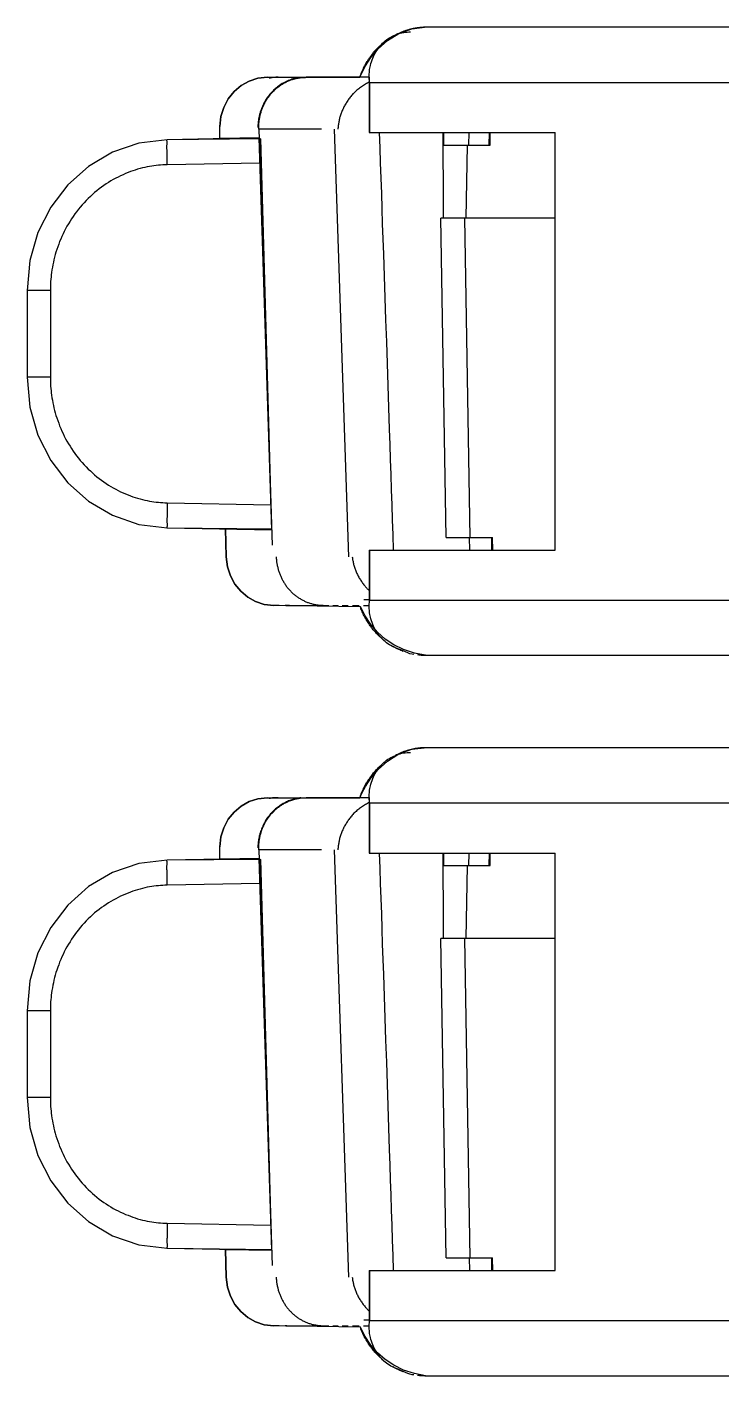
# Model space of a CAD drawing. Header units: metres. Extents: x 0 to 3575, y 0 to 842.
# Drawn here: x 240.24 to 248.7, y 344.11 to 360.56 of the extents above; entities that cross this region are included whole.
import ezdxf

# ---------------------------------------------------------------- set-up
doc = ezdxf.new("R2010")
doc.units = ezdxf.units.M
doc.layers.add('SCHEMATICS', color=7, linetype='Continuous')

msp = doc.modelspace()

# ---------------------------------------------------------------- linework, layer by layer
at = {"layer": 'SCHEMATICS', "color": 7}
for p, q in [((245.115, 360.561), (301.421, 360.561)), ((245.115, 360.561), (301.421, 360.561)), ((243.168, 359.948), (244.296, 359.948)), ((244.409, 359.948), (243.642, 359.948)), ((244.412, 359.886), (244.409, 359.953)), ((244.409, 359.949), (244.409, 359.275)), ((244.412, 359.886), (244.412, 359.275)), ((244.412, 359.886), (256, 359.886)), ((243.068, 359.208), (241.947, 359.187)), ((242.587, 359.2), (242.59, 359.347)), ((242.587, 359.2), (242.59, 359.347)), ((243.068, 359.208), (242.592, 359.2)), ((243.064, 359.314), (243.228, 354.245)), ((243.827, 359.314), (243.064, 359.314)), ((243.221, 354.431), (243.068, 359.208)), ((244.16, 354.102), (243.988, 359.314)), ((244.409, 359.275), (246.675, 359.275)), ((245.625, 359.12), (245.627, 359.273)), ((245.87, 359.12), (245.873, 359.275)), ((245.882, 359.12), (245.883, 359.275)), ((246.675, 354.184), (246.675, 359.275)), ((243.087, 359.196), (241.947, 359.187)), ((242.592, 359.2), (242.587, 359.2)), ((243.221, 354.443), (243.087, 359.196)), ((245.317, 359.12), (245.882, 359.12)), ((245.592, 358.232), (245.607, 359.12)), ((243.076, 358.902), (241.947, 358.881)), ((245.345, 354.337), (245.283, 358.232)), ((246.675, 358.232), (245.283, 358.232)), ((245.638, 354.337), (245.576, 358.232)), ((240.239, 357.348), (240.239, 356.293)), ((240.239, 357.348), (240.239, 356.293)), ((240.524, 357.348), (240.239, 357.348)), ((240.524, 357.348), (240.524, 356.293)), ((240.524, 356.293), (240.239, 356.293)), ((241.947, 354.761), (243.212, 354.737)), ((241.947, 354.454), (243.221, 354.443)), ((241.947, 354.454), (243.221, 354.431)), ((242.667, 354.101), (242.656, 354.441)), ((242.656, 354.441), (243.221, 354.431)), ((242.656, 354.441), (242.667, 354.101)), ((245.345, 354.337), (245.913, 354.337)), ((245.627, 354.337), (245.63, 354.184)), ((245.904, 354.184), (245.902, 354.337)), ((245.916, 354.184), (245.913, 354.337)), ((244.409, 354.184), (244.409, 353.57)), ((244.409, 354.184), (246.675, 354.184)), ((244.412, 354.184), (244.412, 353.57)), ((244.301, 353.493), (243.245, 353.509)), ((243.311, 353.509), (243.245, 353.509)), ((243.394, 353.509), (243.919, 353.509)), ((243.964, 353.509), (244.032, 353.509)), ((244.079, 353.509), (244.154, 353.509)), ((244.206, 353.509), (244.285, 353.509)), ((244.34, 353.509), (244.409, 353.509)), ((244.409, 353.577), (244.342, 353.577)), ((244.409, 353.503), (244.412, 353.57)), ((256, 353.57), (244.412, 353.57)), ((301.421, 352.897), (245.115, 352.897)), ((301.421, 352.897), (245.115, 352.897)), ((245.115, 351.778), (301.421, 351.778)), ((245.115, 351.778), (301.421, 351.778)), ((243.168, 351.165), (244.296, 351.165)), ((244.409, 351.165), (243.642, 351.165)), ((244.412, 351.103), (244.409, 351.171)), ((244.409, 351.167), (244.409, 350.49)), ((244.412, 351.103), (244.412, 350.49)), ((244.412, 351.103), (256, 351.103)), ((242.587, 350.416), (242.59, 350.564)), ((242.587, 350.416), (242.59, 350.564)), ((243.064, 350.531), (243.228, 345.462)), ((243.827, 350.531), (243.064, 350.531)), ((244.16, 345.318), (243.988, 350.531)), ((244.409, 350.49), (246.675, 350.49)), ((245.625, 350.337), (245.627, 350.489)), ((245.87, 350.337), (245.873, 350.49)), ((245.882, 350.337), (245.883, 350.49)), ((246.675, 345.4), (246.675, 350.49)), ((243.068, 350.425), (241.947, 350.404)), ((243.087, 350.413), (241.947, 350.404)), ((242.592, 350.417), (242.587, 350.416)), ((243.068, 350.425), (242.592, 350.417)), ((243.221, 345.647), (243.068, 350.425)), ((243.221, 345.658), (243.087, 350.413)), ((245.317, 350.337), (245.882, 350.337)), ((245.592, 349.447), (245.607, 350.337)), ((243.076, 350.118), (241.947, 350.097)), ((245.345, 345.554), (245.283, 349.447)), ((246.675, 349.447), (245.283, 349.447)), ((245.638, 345.554), (245.576, 349.447)), ((240.239, 348.565), (240.239, 347.51)), ((240.239, 348.565), (240.239, 347.51)), ((240.524, 348.565), (240.239, 348.565)), ((240.524, 348.565), (240.524, 347.51)), ((240.524, 347.51), (240.239, 347.51)), ((241.947, 345.978), (243.212, 345.954)), ((241.947, 345.671), (243.221, 345.658)), ((241.947, 345.671), (243.221, 345.647)), ((242.667, 345.318), (242.656, 345.658)), ((242.656, 345.658), (243.221, 345.647)), ((242.656, 345.658), (242.667, 345.318)), ((245.345, 345.554), (245.913, 345.554)), ((245.627, 345.554), (245.63, 345.4)), ((245.904, 345.4), (245.902, 345.554)), ((245.916, 345.4), (245.913, 345.554)), ((244.409, 345.4), (244.409, 344.787)), ((244.409, 345.4), (246.675, 345.4)), ((244.412, 345.4), (244.412, 344.787)), ((244.409, 344.794), (244.342, 344.794)), ((244.409, 344.721), (244.412, 344.787)), ((256, 344.787), (244.412, 344.787)), ((244.301, 344.71), (243.245, 344.727)), ((243.311, 344.727), (243.245, 344.727)), ((243.394, 344.727), (243.919, 344.727)), ((243.964, 344.727), (244.032, 344.727)), ((244.079, 344.727), (244.154, 344.727)), ((244.206, 344.727), (244.285, 344.727)), ((244.34, 344.727), (244.409, 344.727)), ((301.421, 344.114), (245.115, 344.114)), ((301.421, 344.114), (245.115, 344.114))]:
    msp.add_line(p, q, dxfattribs=at)
for points in [[(244.296, 359.948), (244.318, 360.003), (244.362, 360.086), (244.43, 360.187), (244.52, 360.293), (244.633, 360.395), (244.77, 360.481), (244.93, 360.54), (245.115, 360.561)], [(244.851, 360.518), (244.859, 360.521), (244.868, 360.524), (244.876, 360.526), (244.884, 360.528), (244.892, 360.531), (244.9, 360.533), (244.908, 360.535), (244.916, 360.537)], [(244.916, 360.537), (244.924, 360.539), (244.932, 360.541), (244.941, 360.543), (244.949, 360.545), (244.957, 360.546), (244.965, 360.548), (244.973, 360.55), (244.982, 360.551)], [(244.982, 360.551), (244.99, 360.552), (244.999, 360.553), (245.007, 360.554), (245.015, 360.555), (245.023, 360.556), (245.031, 360.557), (245.039, 360.558), (245.048, 360.559)], [(245.048, 360.559), (245.056, 360.56), (245.064, 360.56), (245.073, 360.561), (245.081, 360.561), (245.089, 360.561), (245.098, 360.561), (245.106, 360.561), (245.115, 360.561)], [(244.494, 360.262), (244.505, 360.28), (244.517, 360.298), (244.53, 360.315), (244.544, 360.331), (244.558, 360.347), (244.573, 360.362), (244.589, 360.377), (244.605, 360.391)], [(244.51, 360.302), (244.519, 360.311), (244.528, 360.32), (244.536, 360.328), (244.545, 360.336), (244.554, 360.344), (244.563, 360.352), (244.572, 360.36), (244.581, 360.367)], [(244.605, 360.391), (244.621, 360.404), (244.638, 360.416), (244.655, 360.427), (244.673, 360.438), (244.692, 360.448), (244.71, 360.457), (244.729, 360.465), (244.749, 360.472)], [(244.728, 360.465), (244.743, 360.473), (244.758, 360.48), (244.774, 360.487), (244.789, 360.494), (244.805, 360.501), (244.82, 360.507), (244.835, 360.513), (244.851, 360.518)], [(244.749, 360.472), (244.768, 360.478), (244.788, 360.484), (244.808, 360.489), (244.829, 360.493), (244.849, 360.496), (244.87, 360.498), (244.891, 360.5), (244.912, 360.5)], [(244.382, 360.139), (244.387, 360.146), (244.392, 360.154), (244.397, 360.161), (244.402, 360.168), (244.407, 360.176), (244.412, 360.183), (244.417, 360.19), (244.422, 360.197)], [(244.422, 360.197), (244.432, 360.211), (244.442, 360.225), (244.452, 360.238), (244.463, 360.252), (244.474, 360.265), (244.486, 360.277), (244.498, 360.29), (244.51, 360.302)], [(244.424, 360.092), (244.43, 360.115), (244.436, 360.137), (244.444, 360.159), (244.452, 360.18), (244.461, 360.201), (244.471, 360.222), (244.482, 360.242), (244.494, 360.262)], [(244.32, 360.014), (244.323, 360.022), (244.327, 360.03), (244.33, 360.038), (244.334, 360.046), (244.338, 360.054), (244.341, 360.062), (244.345, 360.07), (244.349, 360.078)], [(244.349, 360.078), (244.353, 360.086), (244.357, 360.093), (244.361, 360.101), (244.365, 360.108), (244.369, 360.116), (244.373, 360.124), (244.378, 360.131), (244.382, 360.139)], [(244.409, 359.953), (244.409, 359.971), (244.41, 359.989), (244.411, 360.006), (244.412, 360.024), (244.414, 360.041), (244.417, 360.058), (244.42, 360.075), (244.424, 360.092)], [(242.59, 359.347), (242.603, 359.468), (242.637, 359.581), (242.691, 359.684), (242.762, 359.773), (242.847, 359.846), (242.945, 359.901), (243.053, 359.936), (243.168, 359.948)], [(243.168, 359.948), (243.053, 359.936), (242.945, 359.901), (242.847, 359.846), (242.762, 359.773), (242.691, 359.684), (242.637, 359.581), (242.603, 359.468), (242.59, 359.347)], [(243.244, 359.945), (243.238, 359.945), (243.231, 359.944), (243.224, 359.943), (243.217, 359.942), (243.21, 359.94), (243.203, 359.939), (243.196, 359.938), (243.189, 359.936)], [(243.3, 359.948), (243.293, 359.948), (243.286, 359.948), (243.279, 359.948), (243.272, 359.948), (243.265, 359.947), (243.258, 359.947), (243.251, 359.946), (243.244, 359.945)], [(243.413, 359.902), (243.401, 359.897), (243.388, 359.89), (243.375, 359.884), (243.362, 359.877), (243.35, 359.87), (243.338, 359.863), (243.326, 359.855), (243.314, 359.847)], [(243.324, 359.846), (243.333, 359.853), (243.341, 359.859), (243.35, 359.865), (243.359, 359.87), (243.369, 359.876), (243.378, 359.881), (243.388, 359.886), (243.397, 359.89)], [(243.397, 359.89), (243.407, 359.895), (243.416, 359.899), (243.426, 359.904), (243.436, 359.908), (243.446, 359.912), (243.455, 359.916), (243.465, 359.919), (243.474, 359.922)], [(243.521, 359.936), (243.507, 359.934), (243.494, 359.93), (243.48, 359.927), (243.467, 359.923), (243.453, 359.918), (243.44, 359.913), (243.427, 359.908), (243.413, 359.902)], [(243.474, 359.922), (243.48, 359.924), (243.486, 359.926), (243.491, 359.927), (243.497, 359.929), (243.502, 359.93), (243.507, 359.931), (243.512, 359.933), (243.517, 359.934)], [(243.517, 359.934), (243.522, 359.935), (243.527, 359.936), (243.532, 359.937), (243.537, 359.938), (243.543, 359.939), (243.548, 359.941), (243.553, 359.942), (243.558, 359.942)], [(243.576, 359.945), (243.569, 359.945), (243.562, 359.944), (243.555, 359.943), (243.548, 359.942), (243.542, 359.94), (243.535, 359.939), (243.528, 359.938), (243.521, 359.936)], [(243.558, 359.942), (243.568, 359.943), (243.577, 359.944), (243.586, 359.945), (243.595, 359.946), (243.605, 359.947), (243.614, 359.947), (243.624, 359.947), (243.633, 359.947)], [(244.296, 359.948), (244.299, 359.957), (244.301, 359.965), (244.304, 359.974), (244.307, 359.982), (244.31, 359.99), (244.313, 359.998), (244.316, 360.006), (244.32, 360.014)], [(244.4, 359.883), (244.387, 359.877), (244.375, 359.87), (244.362, 359.863), (244.35, 359.856), (244.338, 359.848), (244.326, 359.84), (244.314, 359.833), (244.303, 359.824)], [(244.409, 359.887), (244.408, 359.887), (244.407, 359.886), (244.405, 359.886), (244.404, 359.885), (244.403, 359.885), (244.402, 359.885), (244.401, 359.884), (244.4, 359.883)], [(243.147, 359.654), (243.153, 359.664), (243.159, 359.674), (243.165, 359.683), (243.171, 359.692), (243.177, 359.701), (243.184, 359.71), (243.19, 359.719), (243.197, 359.727)], [(243.226, 359.772), (243.217, 359.762), (243.208, 359.751), (243.198, 359.74), (243.189, 359.728), (243.18, 359.717), (243.171, 359.705), (243.163, 359.693), (243.155, 359.681)], [(243.197, 359.727), (243.204, 359.736), (243.211, 359.744), (243.218, 359.753), (243.225, 359.761), (243.233, 359.769), (243.241, 359.777), (243.249, 359.784), (243.256, 359.791)], [(243.314, 359.847), (243.303, 359.839), (243.291, 359.83), (243.28, 359.821), (243.269, 359.812), (243.259, 359.802), (243.248, 359.793), (243.237, 359.783), (243.226, 359.772)], [(243.256, 359.791), (243.264, 359.799), (243.272, 359.807), (243.28, 359.814), (243.289, 359.821), (243.297, 359.828), (243.306, 359.834), (243.315, 359.84), (243.324, 359.846)], [(244.219, 359.752), (244.211, 359.744), (244.202, 359.734), (244.194, 359.724), (244.186, 359.714), (244.178, 359.704), (244.169, 359.694), (244.162, 359.684), (244.154, 359.673)], [(244.303, 359.824), (244.292, 359.816), (244.281, 359.808), (244.271, 359.799), (244.26, 359.79), (244.25, 359.781), (244.239, 359.772), (244.229, 359.762), (244.219, 359.752)], [(243.101, 359.577), (243.096, 359.563), (243.091, 359.549), (243.086, 359.535), (243.082, 359.521), (243.077, 359.507), (243.074, 359.493), (243.07, 359.478), (243.068, 359.464)], [(243.082, 359.491), (243.085, 359.501), (243.088, 359.512), (243.091, 359.523), (243.094, 359.533), (243.098, 359.544), (243.102, 359.554), (243.105, 359.565), (243.109, 359.575)], [(243.155, 359.681), (243.147, 359.669), (243.14, 359.657), (243.132, 359.644), (243.125, 359.631), (243.119, 359.618), (243.113, 359.604), (243.107, 359.59), (243.101, 359.577)], [(243.109, 359.575), (243.114, 359.585), (243.118, 359.595), (243.123, 359.606), (243.127, 359.616), (243.132, 359.626), (243.137, 359.635), (243.142, 359.645), (243.147, 359.654)], [(244.101, 359.587), (244.096, 359.576), (244.091, 359.565), (244.086, 359.554), (244.081, 359.543), (244.076, 359.532), (244.072, 359.52), (244.068, 359.509), (244.064, 359.498)], [(244.154, 359.673), (244.147, 359.663), (244.14, 359.652), (244.133, 359.642), (244.127, 359.631), (244.12, 359.62), (244.114, 359.609), (244.107, 359.598), (244.101, 359.587)], [(243.057, 359.402), (243.055, 359.393), (243.054, 359.385), (243.054, 359.377), (243.053, 359.369), (243.052, 359.361), (243.052, 359.352), (243.052, 359.343), (243.052, 359.335)], [(243.068, 359.464), (243.066, 359.456), (243.064, 359.448), (243.062, 359.44), (243.061, 359.433), (243.06, 359.425), (243.058, 359.417), (243.057, 359.409), (243.057, 359.402)], [(243.064, 359.314), (243.063, 359.325), (243.063, 359.336), (243.063, 359.347), (243.064, 359.359), (243.064, 359.37), (243.065, 359.381), (243.065, 359.392), (243.067, 359.403)], [(243.067, 359.403), (243.068, 359.414), (243.069, 359.425), (243.071, 359.436), (243.073, 359.447), (243.075, 359.458), (243.077, 359.469), (243.08, 359.48), (243.082, 359.491)], [(244.04, 359.406), (244.038, 359.394), (244.036, 359.383), (244.034, 359.372), (244.032, 359.36), (244.031, 359.348), (244.03, 359.337), (244.028, 359.325), (244.027, 359.314)], [(244.064, 359.498), (244.06, 359.486), (244.056, 359.475), (244.052, 359.463), (244.049, 359.452), (244.047, 359.44), (244.044, 359.429), (244.042, 359.417), (244.04, 359.406)], [(244.587, 357.792), (244.58, 357.977), (244.573, 358.162), (244.567, 358.347), (244.561, 358.532), (244.554, 358.718), (244.548, 358.903), (244.542, 359.089), (244.536, 359.275)], [(245.31, 359.12), (245.31, 359.139), (245.31, 359.159), (245.31, 359.178), (245.31, 359.198), (245.309, 359.217), (245.309, 359.236), (245.309, 359.256), (245.309, 359.275)], [(245.317, 359.12), (245.318, 359.139), (245.318, 359.159), (245.319, 359.178), (245.319, 359.198), (245.32, 359.217), (245.32, 359.236), (245.32, 359.256), (245.32, 359.275)], [(241.947, 359.187), (241.601, 359.144), (241.28, 359.034), (240.99, 358.862), (240.737, 358.637), (240.529, 358.366), (240.372, 358.056), (240.273, 357.714), (240.239, 357.348)], [(241.947, 359.187), (241.601, 359.144), (241.28, 359.034), (240.99, 358.862), (240.737, 358.637), (240.529, 358.366), (240.372, 358.056), (240.273, 357.714), (240.239, 357.348)], [(241.945, 359.173), (241.944, 359.175), (241.944, 359.177), (241.943, 359.18), (241.943, 359.182), (241.944, 359.184), (241.944, 359.185), (241.945, 359.186), (241.947, 359.187)], [(241.945, 359.062), (241.944, 359.07), (241.944, 359.079), (241.944, 359.088), (241.944, 359.096), (241.944, 359.105), (241.944, 359.113), (241.944, 359.122), (241.945, 359.13)], [(241.945, 359.13), (241.946, 359.134), (241.946, 359.139), (241.947, 359.143), (241.947, 359.148), (241.947, 359.153), (241.947, 359.159), (241.946, 359.166), (241.945, 359.173)], [(241.945, 358.977), (241.945, 358.987), (241.945, 358.997), (241.945, 359.008), (241.945, 359.018), (241.945, 359.029), (241.945, 359.04), (241.945, 359.051), (241.945, 359.062)], [(245.31, 359.091), (245.31, 359.094), (245.31, 359.098), (245.31, 359.102), (245.31, 359.105), (245.31, 359.109), (245.31, 359.112), (245.31, 359.116), (245.31, 359.12)], [(245.315, 358.232), (245.315, 358.339), (245.315, 358.447), (245.314, 358.554), (245.313, 358.661), (245.313, 358.768), (245.312, 358.876), (245.311, 358.983), (245.31, 359.091)], [(241.947, 358.881), (241.92, 358.88), (241.893, 358.879), (241.866, 358.877), (241.84, 358.875), (241.813, 358.872), (241.786, 358.868), (241.76, 358.864), (241.733, 358.86)], [(241.947, 358.881), (241.947, 358.893), (241.947, 358.905), (241.946, 358.917), (241.946, 358.928), (241.946, 358.94), (241.945, 358.952), (241.945, 358.965), (241.945, 358.977)], [(241.5, 358.798), (241.47, 358.786), (241.439, 358.774), (241.409, 358.76), (241.379, 358.747), (241.349, 358.732), (241.32, 358.717), (241.29, 358.701), (241.261, 358.685)], [(241.733, 358.86), (241.704, 358.855), (241.675, 358.848), (241.646, 358.842), (241.617, 358.834), (241.587, 358.826), (241.558, 358.817), (241.529, 358.808), (241.5, 358.798)], [(241.261, 358.685), (241.232, 358.667), (241.203, 358.647), (241.174, 358.628), (241.145, 358.607), (241.117, 358.586), (241.09, 358.564), (241.063, 358.542), (241.037, 358.519)], [(241.037, 358.519), (241.011, 358.495), (240.985, 358.47), (240.96, 358.445), (240.935, 358.419), (240.911, 358.393), (240.888, 358.366), (240.865, 358.338), (240.843, 358.309)], [(240.843, 358.309), (240.822, 358.281), (240.802, 358.252), (240.782, 358.222), (240.763, 358.192), (240.744, 358.162), (240.726, 358.131), (240.709, 358.1), (240.693, 358.068)], [(240.693, 358.068), (240.678, 358.038), (240.664, 358.007), (240.65, 357.976), (240.637, 357.944), (240.625, 357.912), (240.613, 357.881), (240.602, 357.849), (240.592, 357.816)], [(240.592, 357.816), (240.583, 357.786), (240.575, 357.755), (240.567, 357.724), (240.56, 357.693), (240.554, 357.662), (240.548, 357.631), (240.543, 357.6), (240.539, 357.568)], [(244.658, 355.656), (244.648, 355.923), (244.639, 356.19), (244.63, 356.457), (244.622, 356.724), (244.613, 356.991), (244.604, 357.258), (244.595, 357.525), (244.587, 357.792)], [(240.539, 357.568), (240.535, 357.541), (240.532, 357.514), (240.529, 357.486), (240.527, 357.458), (240.526, 357.431), (240.525, 357.403), (240.524, 357.375), (240.524, 357.348)], [(240.239, 356.293), (240.273, 355.927), (240.372, 355.585), (240.529, 355.275), (240.737, 355.004), (240.99, 354.779), (241.28, 354.608), (241.601, 354.497), (241.947, 354.454)], [(240.239, 356.293), (240.273, 355.927), (240.372, 355.585), (240.529, 355.275), (240.737, 355.004), (240.99, 354.779), (241.28, 354.608), (241.601, 354.497), (241.947, 354.454)], [(240.524, 356.293), (240.524, 356.265), (240.525, 356.238), (240.526, 356.21), (240.527, 356.182), (240.529, 356.155), (240.532, 356.127), (240.535, 356.1), (240.539, 356.072)], [(240.539, 356.072), (240.543, 356.041), (240.548, 356.01), (240.554, 355.979), (240.56, 355.948), (240.567, 355.917), (240.575, 355.887), (240.583, 355.856), (240.592, 355.826)], [(240.592, 355.826), (240.602, 355.794), (240.613, 355.762), (240.625, 355.729), (240.637, 355.698), (240.65, 355.666), (240.664, 355.634), (240.678, 355.603), (240.693, 355.572)], [(244.707, 354.184), (244.7, 354.368), (244.694, 354.552), (244.688, 354.736), (244.682, 354.92), (244.676, 355.104), (244.67, 355.288), (244.664, 355.472), (244.658, 355.656)], [(240.693, 355.572), (240.709, 355.541), (240.726, 355.51), (240.744, 355.48), (240.763, 355.45), (240.782, 355.42), (240.802, 355.39), (240.822, 355.361), (240.843, 355.333)], [(240.843, 355.333), (240.865, 355.304), (240.888, 355.277), (240.911, 355.25), (240.935, 355.223), (240.96, 355.197), (240.985, 355.172), (241.011, 355.148), (241.037, 355.124)], [(241.037, 355.124), (241.063, 355.1), (241.09, 355.077), (241.117, 355.055), (241.145, 355.034), (241.174, 355.014), (241.203, 354.995), (241.232, 354.976), (241.261, 354.958)], [(241.261, 354.958), (241.29, 354.941), (241.32, 354.925), (241.349, 354.91), (241.379, 354.895), (241.409, 354.881), (241.439, 354.868), (241.47, 354.856), (241.5, 354.845)], [(241.5, 354.845), (241.529, 354.834), (241.558, 354.825), (241.587, 354.816), (241.617, 354.807), (241.646, 354.8), (241.675, 354.793), (241.704, 354.786), (241.733, 354.781)], [(241.733, 354.781), (241.76, 354.777), (241.786, 354.773), (241.813, 354.769), (241.84, 354.767), (241.866, 354.764), (241.893, 354.763), (241.92, 354.761), (241.947, 354.761)], [(241.947, 354.761), (241.947, 354.749), (241.947, 354.737), (241.946, 354.725), (241.946, 354.713), (241.946, 354.701), (241.945, 354.689), (241.945, 354.677), (241.945, 354.666)], [(241.945, 354.666), (241.945, 354.655), (241.945, 354.645), (241.945, 354.635), (241.945, 354.624), (241.945, 354.614), (241.945, 354.603), (241.945, 354.592), (241.945, 354.581)], [(241.945, 354.47), (241.944, 354.467), (241.944, 354.464), (241.943, 354.461), (241.943, 354.459), (241.944, 354.457), (241.944, 354.455), (241.945, 354.454), (241.947, 354.454)], [(241.945, 354.581), (241.944, 354.572), (241.944, 354.563), (241.944, 354.554), (241.944, 354.545), (241.944, 354.537), (241.944, 354.528), (241.944, 354.52), (241.945, 354.513)], [(241.945, 354.513), (241.946, 354.508), (241.946, 354.503), (241.947, 354.499), (241.947, 354.494), (241.947, 354.488), (241.947, 354.483), (241.946, 354.477), (241.945, 354.47)], [(243.245, 353.509), (243.131, 353.521), (243.025, 353.556), (242.928, 353.61), (242.843, 353.682), (242.772, 353.769), (242.718, 353.87), (242.682, 353.981), (242.667, 354.101)], [(242.667, 354.101), (242.682, 353.981), (242.718, 353.87), (242.772, 353.769), (242.843, 353.682), (242.928, 353.61), (243.025, 353.556), (243.131, 353.521), (243.245, 353.509)], [(243.276, 354.101), (243.277, 354.091), (243.277, 354.08), (243.278, 354.069), (243.279, 354.059), (243.28, 354.048), (243.281, 354.038), (243.283, 354.027), (243.285, 354.017)], [(243.285, 354.017), (243.287, 354.006), (243.289, 353.995), (243.292, 353.985), (243.294, 353.974), (243.296, 353.964), (243.299, 353.954), (243.301, 353.943), (243.303, 353.933)], [(244.202, 354.101), (244.204, 354.09), (244.205, 354.078), (244.207, 354.066), (244.209, 354.055), (244.212, 354.043), (244.214, 354.032), (244.216, 354.021), (244.219, 354.009)], [(244.219, 354.009), (244.222, 353.998), (244.226, 353.986), (244.23, 353.975), (244.234, 353.963), (244.238, 353.952), (244.242, 353.941), (244.246, 353.93), (244.251, 353.919)], [(243.303, 353.933), (243.307, 353.923), (243.311, 353.913), (243.315, 353.903), (243.319, 353.893), (243.323, 353.883), (243.327, 353.874), (243.331, 353.864), (243.335, 353.854)], [(243.335, 353.854), (243.34, 353.844), (243.344, 353.835), (243.349, 353.825), (243.354, 353.816), (243.359, 353.807), (243.364, 353.798), (243.37, 353.789), (243.375, 353.78)], [(243.375, 353.78), (243.381, 353.771), (243.386, 353.762), (243.392, 353.754), (243.398, 353.745), (243.405, 353.737), (243.411, 353.729), (243.418, 353.721), (243.424, 353.712)], [(244.251, 353.919), (244.256, 353.908), (244.26, 353.897), (244.265, 353.886), (244.271, 353.875), (244.276, 353.864), (244.282, 353.853), (244.288, 353.843), (244.295, 353.832)], [(244.295, 353.832), (244.301, 353.822), (244.308, 353.811), (244.314, 353.801), (244.322, 353.791), (244.329, 353.781), (244.336, 353.771), (244.344, 353.761), (244.352, 353.751)], [(243.424, 353.712), (243.431, 353.705), (243.438, 353.697), (243.445, 353.689), (243.453, 353.682), (243.46, 353.674), (243.468, 353.667), (243.475, 353.66), (243.483, 353.652)], [(243.483, 353.652), (243.492, 353.646), (243.5, 353.639), (243.508, 353.633), (243.516, 353.626), (243.524, 353.62), (243.532, 353.614), (243.54, 353.609), (243.548, 353.603)], [(244.352, 353.751), (244.359, 353.743), (244.365, 353.735), (244.372, 353.728), (244.379, 353.72), (244.386, 353.712), (244.393, 353.705), (244.4, 353.698), (244.408, 353.691)], [(243.384, 353.512), (243.388, 353.512), (243.392, 353.512), (243.396, 353.512), (243.399, 353.511), (243.403, 353.511), (243.407, 353.511), (243.41, 353.511), (243.414, 353.51)], [(243.414, 353.51), (243.418, 353.51), (243.422, 353.51), (243.426, 353.51), (243.429, 353.51), (243.433, 353.51), (243.437, 353.509), (243.441, 353.509), (243.444, 353.509)], [(243.548, 353.603), (243.557, 353.597), (243.566, 353.592), (243.575, 353.586), (243.584, 353.581), (243.593, 353.576), (243.602, 353.571), (243.611, 353.567), (243.62, 353.562)], [(243.62, 353.562), (243.629, 353.558), (243.638, 353.554), (243.648, 353.55), (243.657, 353.546), (243.667, 353.543), (243.677, 353.539), (243.686, 353.536), (243.696, 353.533)], [(243.696, 353.533), (243.706, 353.531), (243.715, 353.528), (243.725, 353.525), (243.735, 353.523), (243.745, 353.521), (243.755, 353.519), (243.765, 353.517), (243.775, 353.515)], [(243.775, 353.515), (243.785, 353.514), (243.795, 353.513), (243.805, 353.512), (243.815, 353.511), (243.825, 353.51), (243.834, 353.51), (243.844, 353.51), (243.854, 353.509)], [(245.115, 352.897), (244.963, 352.926), (244.828, 352.97), (244.708, 353.028), (244.602, 353.099), (244.51, 353.182), (244.429, 353.276), (244.36, 353.38), (244.301, 353.493)], [(244.341, 353.395), (244.336, 353.407), (244.33, 353.419), (244.325, 353.431), (244.319, 353.443), (244.314, 353.456), (244.309, 353.468), (244.305, 353.481), (244.301, 353.493)], [(244.424, 353.367), (244.42, 353.383), (244.417, 353.4), (244.414, 353.417), (244.412, 353.434), (244.411, 353.451), (244.41, 353.468), (244.409, 353.486), (244.409, 353.503)], [(244.405, 353.287), (244.396, 353.299), (244.387, 353.313), (244.379, 353.326), (244.371, 353.339), (244.363, 353.353), (244.356, 353.367), (244.348, 353.381), (244.341, 353.395)], [(244.478, 353.19), (244.468, 353.201), (244.458, 353.213), (244.449, 353.225), (244.439, 353.237), (244.431, 353.249), (244.422, 353.261), (244.413, 353.274), (244.405, 353.287)], [(244.494, 353.196), (244.482, 353.215), (244.471, 353.236), (244.461, 353.256), (244.452, 353.278), (244.444, 353.299), (244.436, 353.321), (244.43, 353.344), (244.424, 353.367)], [(244.565, 353.104), (244.554, 353.113), (244.543, 353.124), (244.532, 353.134), (244.521, 353.144), (244.51, 353.155), (244.499, 353.166), (244.488, 353.178), (244.478, 353.19)], [(244.605, 353.067), (244.589, 353.081), (244.573, 353.096), (244.558, 353.111), (244.544, 353.127), (244.53, 353.143), (244.517, 353.16), (244.505, 353.178), (244.494, 353.196)], [(244.582, 353.089), (244.58, 353.09), (244.578, 353.092), (244.576, 353.094), (244.574, 353.096), (244.571, 353.098), (244.569, 353.1), (244.567, 353.102), (244.565, 353.104)], [(244.749, 352.985), (244.729, 352.992), (244.71, 353), (244.692, 353.009), (244.673, 353.019), (244.655, 353.03), (244.638, 353.041), (244.621, 353.054), (244.605, 353.067)], [(244.769, 352.973), (244.76, 352.977), (244.751, 352.981), (244.742, 352.985), (244.733, 352.989), (244.725, 352.994), (244.716, 352.998), (244.708, 353.003), (244.7, 353.008)], [(244.954, 352.911), (244.931, 352.913), (244.906, 352.92), (244.878, 352.93), (244.85, 352.941), (244.822, 352.954), (244.795, 352.966), (244.77, 352.977), (244.749, 352.985)], [(244.823, 352.949), (244.816, 352.952), (244.809, 352.955), (244.802, 352.958), (244.796, 352.961), (244.789, 352.964), (244.782, 352.967), (244.775, 352.97), (244.769, 352.973)], [(245.115, 352.897), (245.1, 352.897), (245.085, 352.897), (245.071, 352.898), (245.056, 352.898), (245.041, 352.9), (245.027, 352.901), (245.012, 352.903), (244.998, 352.905)], [(244.296, 351.165), (244.318, 351.22), (244.362, 351.303), (244.43, 351.403), (244.52, 351.51), (244.633, 351.612), (244.77, 351.698), (244.93, 351.757), (245.115, 351.778)], [(244.605, 351.608), (244.621, 351.621), (244.638, 351.633), (244.655, 351.644), (244.673, 351.654), (244.692, 351.664), (244.71, 351.673), (244.729, 351.681), (244.749, 351.688)], [(244.728, 351.682), (244.743, 351.69), (244.758, 351.697), (244.774, 351.704), (244.789, 351.711), (244.805, 351.718), (244.82, 351.724), (244.835, 351.73), (244.851, 351.735)], [(244.749, 351.688), (244.768, 351.695), (244.788, 351.701), (244.808, 351.706), (244.829, 351.71), (244.849, 351.713), (244.87, 351.715), (244.891, 351.717), (244.912, 351.717)], [(244.851, 351.735), (244.859, 351.738), (244.868, 351.74), (244.876, 351.743), (244.884, 351.745), (244.892, 351.747), (244.9, 351.749), (244.908, 351.751), (244.916, 351.753)], [(244.916, 351.753), (244.924, 351.755), (244.932, 351.758), (244.941, 351.76), (244.949, 351.762), (244.957, 351.763), (244.965, 351.765), (244.973, 351.767), (244.982, 351.768)], [(244.982, 351.768), (244.99, 351.769), (244.999, 351.77), (245.007, 351.771), (245.015, 351.772), (245.023, 351.773), (245.031, 351.774), (245.039, 351.775), (245.048, 351.776)], [(245.048, 351.776), (245.056, 351.776), (245.064, 351.777), (245.073, 351.777), (245.081, 351.777), (245.089, 351.778), (245.098, 351.778), (245.106, 351.778), (245.115, 351.778)], [(244.422, 351.413), (244.432, 351.428), (244.442, 351.442), (244.452, 351.455), (244.463, 351.469), (244.474, 351.482), (244.486, 351.494), (244.498, 351.507), (244.51, 351.518)], [(244.424, 351.309), (244.43, 351.331), (244.436, 351.353), (244.444, 351.375), (244.452, 351.397), (244.461, 351.418), (244.471, 351.439), (244.482, 351.459), (244.494, 351.479)], [(244.494, 351.479), (244.505, 351.497), (244.517, 351.515), (244.53, 351.532), (244.544, 351.548), (244.558, 351.564), (244.573, 351.579), (244.589, 351.594), (244.605, 351.608)], [(244.51, 351.518), (244.519, 351.527), (244.528, 351.536), (244.536, 351.544), (244.545, 351.552), (244.554, 351.561), (244.563, 351.569), (244.572, 351.576), (244.581, 351.584)], [(244.349, 351.294), (244.353, 351.302), (244.357, 351.31), (244.361, 351.317), (244.365, 351.325), (244.369, 351.332), (244.373, 351.34), (244.378, 351.348), (244.382, 351.355)], [(244.382, 351.355), (244.387, 351.363), (244.392, 351.37), (244.397, 351.378), (244.402, 351.385), (244.407, 351.392), (244.412, 351.4), (244.417, 351.407), (244.422, 351.413)], [(242.59, 350.564), (242.603, 350.686), (242.637, 350.799), (242.691, 350.901), (242.762, 350.989), (242.847, 351.063), (242.945, 351.118), (243.053, 351.152), (243.168, 351.165)], [(243.168, 351.165), (243.053, 351.152), (242.945, 351.118), (242.847, 351.063), (242.762, 350.989), (242.691, 350.901), (242.637, 350.799), (242.603, 350.686), (242.59, 350.564)], [(243.244, 351.163), (243.238, 351.162), (243.231, 351.161), (243.224, 351.16), (243.217, 351.158), (243.21, 351.157), (243.203, 351.156), (243.196, 351.155), (243.189, 351.154)], [(243.3, 351.165), (243.293, 351.165), (243.286, 351.165), (243.279, 351.164), (243.272, 351.164), (243.265, 351.164), (243.258, 351.164), (243.251, 351.163), (243.244, 351.163)], [(243.521, 351.154), (243.507, 351.15), (243.494, 351.147), (243.48, 351.143), (243.467, 351.139), (243.453, 351.135), (243.44, 351.13), (243.427, 351.125), (243.413, 351.12)], [(243.474, 351.139), (243.48, 351.14), (243.486, 351.142), (243.491, 351.144), (243.497, 351.145), (243.502, 351.147), (243.507, 351.149), (243.512, 351.15), (243.517, 351.152)], [(243.517, 351.152), (243.522, 351.152), (243.527, 351.153), (243.532, 351.154), (243.537, 351.155), (243.543, 351.156), (243.548, 351.156), (243.553, 351.157), (243.558, 351.159)], [(243.576, 351.163), (243.569, 351.162), (243.562, 351.161), (243.555, 351.16), (243.548, 351.158), (243.542, 351.157), (243.535, 351.156), (243.528, 351.155), (243.521, 351.154)], [(243.558, 351.159), (243.568, 351.16), (243.577, 351.161), (243.586, 351.162), (243.595, 351.163), (243.605, 351.164), (243.614, 351.164), (243.624, 351.164), (243.633, 351.165)], [(244.296, 351.165), (244.299, 351.173), (244.301, 351.181), (244.304, 351.19), (244.307, 351.198), (244.31, 351.206), (244.313, 351.215), (244.316, 351.223), (244.32, 351.232)], [(244.32, 351.232), (244.323, 351.239), (244.327, 351.247), (244.33, 351.255), (244.334, 351.263), (244.338, 351.271), (244.341, 351.279), (244.345, 351.287), (244.349, 351.294)], [(244.409, 351.171), (244.409, 351.188), (244.41, 351.206), (244.411, 351.223), (244.412, 351.241), (244.414, 351.258), (244.417, 351.275), (244.42, 351.292), (244.424, 351.309)], [(243.226, 350.989), (243.217, 350.978), (243.208, 350.968), (243.198, 350.957), (243.189, 350.945), (243.18, 350.934), (243.171, 350.922), (243.163, 350.91), (243.155, 350.898)], [(243.197, 350.945), (243.204, 350.953), (243.211, 350.962), (243.218, 350.97), (243.225, 350.978), (243.233, 350.986), (243.241, 350.993), (243.249, 351.001), (243.256, 351.009)], [(243.314, 351.064), (243.303, 351.055), (243.291, 351.047), (243.28, 351.038), (243.269, 351.028), (243.259, 351.019), (243.248, 351.009), (243.237, 350.999), (243.226, 350.989)], [(243.256, 351.009), (243.264, 351.016), (243.272, 351.023), (243.28, 351.03), (243.289, 351.037), (243.297, 351.044), (243.306, 351.051), (243.315, 351.057), (243.324, 351.064)], [(243.413, 351.12), (243.401, 351.113), (243.388, 351.107), (243.375, 351.1), (243.362, 351.093), (243.35, 351.086), (243.338, 351.079), (243.326, 351.071), (243.314, 351.064)], [(243.324, 351.064), (243.333, 351.07), (243.341, 351.075), (243.35, 351.081), (243.359, 351.087), (243.369, 351.092), (243.378, 351.097), (243.388, 351.102), (243.397, 351.107)], [(243.397, 351.107), (243.407, 351.111), (243.416, 351.116), (243.426, 351.121), (243.436, 351.125), (243.446, 351.129), (243.455, 351.132), (243.465, 351.136), (243.474, 351.139)], [(244.303, 351.041), (244.292, 351.033), (244.281, 351.024), (244.271, 351.016), (244.26, 351.007), (244.25, 350.998), (244.239, 350.988), (244.229, 350.979), (244.219, 350.97)], [(244.4, 351.101), (244.387, 351.094), (244.375, 351.087), (244.362, 351.08), (244.35, 351.072), (244.338, 351.065), (244.326, 351.057), (244.314, 351.049), (244.303, 351.041)], [(244.409, 351.104), (244.408, 351.103), (244.407, 351.103), (244.405, 351.102), (244.404, 351.102), (244.403, 351.102), (244.402, 351.101), (244.401, 351.101), (244.4, 351.101)], [(243.155, 350.898), (243.147, 350.885), (243.14, 350.873), (243.132, 350.86), (243.125, 350.847), (243.119, 350.834), (243.113, 350.821), (243.107, 350.807), (243.101, 350.794)], [(243.109, 350.792), (243.114, 350.802), (243.118, 350.813), (243.123, 350.823), (243.127, 350.833), (243.132, 350.843), (243.137, 350.853), (243.142, 350.862), (243.147, 350.872)], [(243.147, 350.872), (243.153, 350.881), (243.159, 350.891), (243.165, 350.9), (243.171, 350.909), (243.177, 350.918), (243.184, 350.927), (243.19, 350.936), (243.197, 350.945)], [(244.154, 350.89), (244.147, 350.879), (244.14, 350.869), (244.133, 350.859), (244.127, 350.848), (244.12, 350.837), (244.114, 350.826), (244.107, 350.815), (244.101, 350.804)], [(244.219, 350.97), (244.211, 350.96), (244.202, 350.95), (244.194, 350.94), (244.186, 350.93), (244.178, 350.92), (244.169, 350.91), (244.162, 350.9), (244.154, 350.89)], [(243.068, 350.681), (243.066, 350.673), (243.064, 350.665), (243.062, 350.657), (243.061, 350.649), (243.06, 350.642), (243.058, 350.634), (243.057, 350.626), (243.057, 350.618)], [(243.067, 350.619), (243.068, 350.63), (243.069, 350.642), (243.071, 350.653), (243.073, 350.664), (243.075, 350.675), (243.077, 350.686), (243.08, 350.697), (243.082, 350.708)], [(243.101, 350.794), (243.096, 350.78), (243.091, 350.766), (243.086, 350.752), (243.082, 350.738), (243.077, 350.723), (243.074, 350.709), (243.07, 350.695), (243.068, 350.681)], [(243.082, 350.708), (243.085, 350.718), (243.088, 350.729), (243.091, 350.74), (243.094, 350.75), (243.098, 350.761), (243.102, 350.771), (243.105, 350.782), (243.109, 350.792)], [(244.064, 350.714), (244.06, 350.703), (244.056, 350.692), (244.052, 350.68), (244.049, 350.669), (244.047, 350.657), (244.044, 350.646), (244.042, 350.634), (244.04, 350.622)], [(244.101, 350.804), (244.096, 350.793), (244.091, 350.783), (244.086, 350.772), (244.081, 350.76), (244.076, 350.749), (244.072, 350.737), (244.068, 350.725), (244.064, 350.714)], [(243.057, 350.618), (243.055, 350.61), (243.054, 350.601), (243.054, 350.593), (243.053, 350.585), (243.052, 350.577), (243.052, 350.568), (243.052, 350.56), (243.052, 350.552)], [(243.064, 350.531), (243.063, 350.542), (243.063, 350.553), (243.063, 350.564), (243.064, 350.575), (243.064, 350.586), (243.065, 350.597), (243.065, 350.608), (243.067, 350.619)], [(244.04, 350.622), (244.038, 350.611), (244.036, 350.6), (244.034, 350.588), (244.032, 350.577), (244.031, 350.566), (244.03, 350.554), (244.028, 350.542), (244.027, 350.531)], [(244.587, 349.009), (244.58, 349.194), (244.573, 349.379), (244.567, 349.564), (244.561, 349.749), (244.554, 349.935), (244.548, 350.12), (244.542, 350.305), (244.536, 350.49)], [(245.31, 350.337), (245.31, 350.356), (245.31, 350.375), (245.31, 350.394), (245.31, 350.413), (245.309, 350.433), (245.309, 350.452), (245.309, 350.471), (245.309, 350.49)], [(245.317, 350.337), (245.318, 350.356), (245.318, 350.375), (245.319, 350.394), (245.319, 350.413), (245.32, 350.433), (245.32, 350.452), (245.32, 350.471), (245.32, 350.49)], [(241.947, 350.404), (241.601, 350.361), (241.28, 350.251), (240.99, 350.08), (240.737, 349.855), (240.529, 349.584), (240.372, 349.273), (240.273, 348.931), (240.239, 348.565)], [(241.947, 350.404), (241.601, 350.361), (241.28, 350.251), (240.99, 350.08), (240.737, 349.855), (240.529, 349.584), (240.372, 349.273), (240.273, 348.931), (240.239, 348.565)], [(241.945, 350.389), (241.944, 350.392), (241.944, 350.394), (241.943, 350.397), (241.943, 350.399), (241.944, 350.401), (241.944, 350.403), (241.945, 350.404), (241.947, 350.404)], [(241.945, 350.279), (241.944, 350.288), (241.944, 350.296), (241.944, 350.305), (241.944, 350.313), (241.944, 350.322), (241.944, 350.33), (241.944, 350.338), (241.945, 350.346)], [(241.945, 350.346), (241.946, 350.351), (241.946, 350.355), (241.947, 350.36), (241.947, 350.365), (241.947, 350.37), (241.947, 350.376), (241.946, 350.382), (241.945, 350.389)], [(245.31, 350.308), (245.31, 350.311), (245.31, 350.314), (245.31, 350.318), (245.31, 350.322), (245.31, 350.326), (245.31, 350.329), (245.31, 350.333), (245.31, 350.337)], [(241.945, 350.193), (241.945, 350.203), (241.945, 350.214), (241.945, 350.224), (241.945, 350.235), (241.945, 350.246), (241.945, 350.257), (241.945, 350.268), (241.945, 350.279)], [(241.947, 350.097), (241.947, 350.109), (241.947, 350.121), (241.946, 350.133), (241.946, 350.145), (241.946, 350.157), (241.945, 350.169), (241.945, 350.181), (241.945, 350.193)], [(245.315, 349.447), (245.315, 349.555), (245.315, 349.663), (245.314, 349.77), (245.313, 349.878), (245.313, 349.985), (245.312, 350.093), (245.311, 350.2), (245.31, 350.308)], [(241.5, 350.014), (241.47, 350.002), (241.439, 349.99), (241.409, 349.977), (241.379, 349.963), (241.349, 349.948), (241.32, 349.933), (241.29, 349.917), (241.261, 349.9)], [(241.733, 350.077), (241.704, 350.072), (241.675, 350.066), (241.646, 350.059), (241.617, 350.051), (241.587, 350.043), (241.558, 350.034), (241.529, 350.024), (241.5, 350.014)], [(241.947, 350.097), (241.92, 350.097), (241.893, 350.096), (241.866, 350.094), (241.84, 350.092), (241.813, 350.089), (241.786, 350.085), (241.76, 350.081), (241.733, 350.077)], [(241.261, 349.9), (241.232, 349.882), (241.203, 349.863), (241.174, 349.844), (241.145, 349.824), (241.117, 349.803), (241.09, 349.781), (241.063, 349.759), (241.037, 349.736)], [(241.037, 349.736), (241.011, 349.712), (240.985, 349.687), (240.96, 349.662), (240.935, 349.636), (240.911, 349.609), (240.888, 349.582), (240.865, 349.554), (240.843, 349.525)], [(240.843, 349.525), (240.822, 349.497), (240.802, 349.468), (240.782, 349.438), (240.763, 349.408), (240.744, 349.378), (240.726, 349.347), (240.709, 349.316), (240.693, 349.284)], [(240.693, 349.284), (240.678, 349.254), (240.664, 349.223), (240.65, 349.192), (240.637, 349.161), (240.625, 349.129), (240.613, 349.097), (240.602, 349.064), (240.592, 349.032)], [(240.592, 349.032), (240.583, 349.001), (240.575, 348.971), (240.567, 348.94), (240.56, 348.909), (240.554, 348.878), (240.548, 348.847), (240.543, 348.816), (240.539, 348.785)], [(244.658, 346.874), (244.648, 347.14), (244.639, 347.407), (244.63, 347.674), (244.622, 347.941), (244.613, 348.208), (244.604, 348.475), (244.595, 348.742), (244.587, 349.009)], [(240.539, 348.785), (240.535, 348.758), (240.532, 348.73), (240.529, 348.703), (240.527, 348.676), (240.526, 348.648), (240.525, 348.62), (240.524, 348.593), (240.524, 348.565)], [(240.239, 347.51), (240.273, 347.144), (240.372, 346.802), (240.529, 346.492), (240.737, 346.221), (240.99, 345.996), (241.28, 345.825), (241.601, 345.714), (241.947, 345.671)], [(240.239, 347.51), (240.273, 347.144), (240.372, 346.802), (240.529, 346.492), (240.737, 346.221), (240.99, 345.996), (241.28, 345.825), (241.601, 345.714), (241.947, 345.671)], [(240.524, 347.51), (240.524, 347.483), (240.525, 347.455), (240.526, 347.427), (240.527, 347.399), (240.529, 347.372), (240.532, 347.344), (240.535, 347.317), (240.539, 347.289)], [(240.539, 347.289), (240.543, 347.258), (240.548, 347.227), (240.554, 347.196), (240.56, 347.165), (240.567, 347.134), (240.575, 347.104), (240.583, 347.074), (240.592, 347.044)], [(240.592, 347.044), (240.602, 347.011), (240.613, 346.978), (240.625, 346.946), (240.637, 346.914), (240.65, 346.882), (240.664, 346.851), (240.678, 346.82), (240.693, 346.79)], [(244.707, 345.4), (244.7, 345.585), (244.694, 345.769), (244.688, 345.953), (244.682, 346.137), (244.676, 346.321), (244.67, 346.505), (244.664, 346.689), (244.658, 346.874)], [(240.693, 346.79), (240.709, 346.758), (240.726, 346.727), (240.744, 346.696), (240.763, 346.666), (240.782, 346.636), (240.802, 346.607), (240.822, 346.578), (240.843, 346.55)], [(240.843, 346.55), (240.865, 346.521), (240.888, 346.494), (240.911, 346.466), (240.935, 346.44), (240.96, 346.413), (240.985, 346.388), (241.011, 346.364), (241.037, 346.34)], [(241.037, 346.34), (241.063, 346.317), (241.09, 346.294), (241.117, 346.272), (241.145, 346.251), (241.174, 346.231), (241.203, 346.212), (241.232, 346.193), (241.261, 346.175)], [(241.261, 346.175), (241.29, 346.158), (241.32, 346.142), (241.349, 346.127), (241.379, 346.112), (241.409, 346.098), (241.439, 346.085), (241.47, 346.073), (241.5, 346.061)], [(241.5, 346.061), (241.529, 346.051), (241.558, 346.041), (241.587, 346.032), (241.617, 346.024), (241.646, 346.016), (241.675, 346.009), (241.704, 346.003), (241.733, 345.997)], [(241.733, 345.997), (241.76, 345.993), (241.786, 345.989), (241.813, 345.986), (241.84, 345.983), (241.866, 345.981), (241.893, 345.979), (241.92, 345.978), (241.947, 345.978)], [(241.947, 345.978), (241.947, 345.966), (241.947, 345.954), (241.946, 345.941), (241.946, 345.929), (241.946, 345.917), (241.945, 345.906), (241.945, 345.894), (241.945, 345.882)], [(241.945, 345.797), (241.944, 345.788), (241.944, 345.78), (241.944, 345.771), (241.944, 345.762), (241.944, 345.754), (241.944, 345.745), (241.944, 345.738), (241.945, 345.73)], [(241.945, 345.882), (241.945, 345.872), (241.945, 345.862), (241.945, 345.851), (241.945, 345.84), (241.945, 345.83), (241.945, 345.819), (241.945, 345.808), (241.945, 345.797)], [(241.945, 345.73), (241.946, 345.725), (241.946, 345.72), (241.947, 345.715), (241.947, 345.71), (241.947, 345.705), (241.947, 345.7), (241.946, 345.693), (241.945, 345.686)], [(241.945, 345.686), (241.944, 345.684), (241.944, 345.681), (241.943, 345.678), (241.943, 345.676), (241.944, 345.674), (241.944, 345.673), (241.945, 345.672), (241.947, 345.671)], [(243.245, 344.727), (243.131, 344.739), (243.025, 344.773), (242.928, 344.827), (242.843, 344.899), (242.772, 344.986), (242.718, 345.087), (242.682, 345.198), (242.667, 345.318)], [(242.667, 345.318), (242.682, 345.198), (242.718, 345.087), (242.772, 344.986), (242.843, 344.899), (242.928, 344.827), (243.025, 344.773), (243.131, 344.739), (243.245, 344.727)], [(243.276, 345.318), (243.277, 345.308), (243.277, 345.297), (243.278, 345.286), (243.279, 345.276), (243.28, 345.265), (243.281, 345.254), (243.283, 345.244), (243.285, 345.233)], [(243.285, 345.233), (243.287, 345.223), (243.289, 345.212), (243.292, 345.202), (243.294, 345.191), (243.296, 345.181), (243.299, 345.171), (243.301, 345.161), (243.303, 345.15)], [(244.202, 345.318), (244.204, 345.306), (244.205, 345.295), (244.207, 345.283), (244.209, 345.271), (244.212, 345.26), (244.214, 345.249), (244.216, 345.237), (244.219, 345.226)], [(244.219, 345.226), (244.222, 345.215), (244.226, 345.203), (244.23, 345.192), (244.234, 345.18), (244.238, 345.169), (244.242, 345.158), (244.246, 345.147), (244.251, 345.136)], [(243.303, 345.15), (243.307, 345.14), (243.311, 345.13), (243.315, 345.12), (243.319, 345.11), (243.323, 345.1), (243.327, 345.09), (243.331, 345.08), (243.335, 345.07)], [(243.335, 345.07), (243.34, 345.061), (243.344, 345.051), (243.349, 345.042), (243.354, 345.033), (243.359, 345.024), (243.364, 345.015), (243.37, 345.006), (243.375, 344.997)], [(244.251, 345.136), (244.256, 345.125), (244.26, 345.113), (244.265, 345.102), (244.271, 345.091), (244.276, 345.08), (244.282, 345.069), (244.288, 345.059), (244.295, 345.048)], [(243.375, 344.997), (243.381, 344.988), (243.386, 344.979), (243.392, 344.97), (243.398, 344.962), (243.405, 344.953), (243.411, 344.945), (243.418, 344.937), (243.424, 344.929)], [(243.424, 344.929), (243.431, 344.921), (243.438, 344.914), (243.445, 344.906), (243.453, 344.899), (243.46, 344.891), (243.468, 344.884), (243.475, 344.876), (243.483, 344.869)], [(244.295, 345.048), (244.301, 345.038), (244.308, 345.028), (244.314, 345.017), (244.322, 345.007), (244.329, 344.997), (244.336, 344.987), (244.344, 344.977), (244.352, 344.968)], [(244.352, 344.968), (244.359, 344.959), (244.365, 344.951), (244.372, 344.944), (244.379, 344.936), (244.386, 344.928), (244.393, 344.921), (244.4, 344.914), (244.408, 344.907)], [(243.483, 344.869), (243.492, 344.862), (243.5, 344.856), (243.508, 344.849), (243.516, 344.843), (243.524, 344.837), (243.532, 344.83), (243.54, 344.824), (243.548, 344.819)], [(243.548, 344.819), (243.557, 344.813), (243.566, 344.808), (243.575, 344.802), (243.584, 344.797), (243.593, 344.792), (243.602, 344.788), (243.611, 344.784), (243.62, 344.78)], [(243.62, 344.78), (243.629, 344.775), (243.638, 344.771), (243.648, 344.767), (243.657, 344.763), (243.667, 344.759), (243.677, 344.756), (243.686, 344.753), (243.696, 344.75)], [(243.696, 344.75), (243.706, 344.747), (243.715, 344.744), (243.725, 344.742), (243.735, 344.74), (243.745, 344.738), (243.755, 344.736), (243.765, 344.734), (243.775, 344.733)], [(243.775, 344.733), (243.785, 344.731), (243.795, 344.73), (243.805, 344.729), (243.815, 344.728), (243.825, 344.727), (243.834, 344.727), (243.844, 344.727), (243.854, 344.727)], [(243.384, 344.729), (243.388, 344.729), (243.392, 344.728), (243.396, 344.728), (243.399, 344.728), (243.403, 344.728), (243.407, 344.727), (243.41, 344.727), (243.414, 344.727)], [(243.414, 344.727), (243.418, 344.727), (243.422, 344.727), (243.426, 344.727), (243.429, 344.727), (243.433, 344.727), (243.437, 344.727), (243.441, 344.727), (243.444, 344.727)], [(245.115, 344.114), (244.963, 344.143), (244.828, 344.187), (244.708, 344.245), (244.602, 344.315), (244.51, 344.398), (244.429, 344.492), (244.36, 344.597), (244.301, 344.71)], [(244.341, 344.61), (244.336, 344.622), (244.33, 344.634), (244.325, 344.647), (244.319, 344.659), (244.314, 344.672), (244.309, 344.684), (244.305, 344.697), (244.301, 344.71)], [(244.405, 344.504), (244.396, 344.516), (244.387, 344.529), (244.379, 344.543), (244.371, 344.556), (244.363, 344.57), (244.356, 344.583), (244.348, 344.596), (244.341, 344.61)], [(244.424, 344.583), (244.42, 344.599), (244.417, 344.616), (244.414, 344.633), (244.412, 344.651), (244.411, 344.668), (244.41, 344.685), (244.409, 344.703), (244.409, 344.721)], [(244.494, 344.412), (244.482, 344.432), (244.471, 344.452), (244.461, 344.473), (244.452, 344.494), (244.444, 344.516), (244.436, 344.538), (244.43, 344.56), (244.424, 344.583)], [(244.478, 344.405), (244.468, 344.417), (244.458, 344.429), (244.449, 344.441), (244.439, 344.453), (244.431, 344.466), (244.422, 344.478), (244.413, 344.491), (244.405, 344.504)], [(244.565, 344.321), (244.554, 344.33), (244.543, 344.34), (244.532, 344.35), (244.521, 344.361), (244.51, 344.372), (244.499, 344.383), (244.488, 344.394), (244.478, 344.405)], [(244.605, 344.284), (244.589, 344.297), (244.573, 344.312), (244.558, 344.327), (244.544, 344.343), (244.53, 344.359), (244.517, 344.376), (244.505, 344.394), (244.494, 344.412)], [(244.582, 344.305), (244.58, 344.307), (244.578, 344.309), (244.576, 344.311), (244.574, 344.313), (244.571, 344.315), (244.569, 344.317), (244.567, 344.319), (244.565, 344.321)], [(244.749, 344.201), (244.729, 344.209), (244.71, 344.217), (244.692, 344.226), (244.673, 344.236), (244.655, 344.247), (244.638, 344.259), (244.621, 344.271), (244.605, 344.284)], [(244.769, 344.19), (244.76, 344.194), (244.751, 344.198), (244.742, 344.202), (244.733, 344.206), (244.725, 344.21), (244.716, 344.215), (244.708, 344.22), (244.7, 344.225)], [(244.954, 344.127), (244.931, 344.129), (244.906, 344.136), (244.878, 344.146), (244.85, 344.158), (244.822, 344.17), (244.795, 344.182), (244.77, 344.193), (244.749, 344.201)], [(244.823, 344.166), (244.816, 344.169), (244.809, 344.172), (244.802, 344.175), (244.796, 344.178), (244.789, 344.18), (244.782, 344.183), (244.775, 344.187), (244.769, 344.19)], [(245.115, 344.114), (245.1, 344.114), (245.085, 344.114), (245.071, 344.115), (245.056, 344.116), (245.041, 344.117), (245.027, 344.118), (245.012, 344.119), (244.998, 344.121)]]:
    msp.add_lwpolyline(points, dxfattribs=at)

doc.saveas('drawing.dxf')
